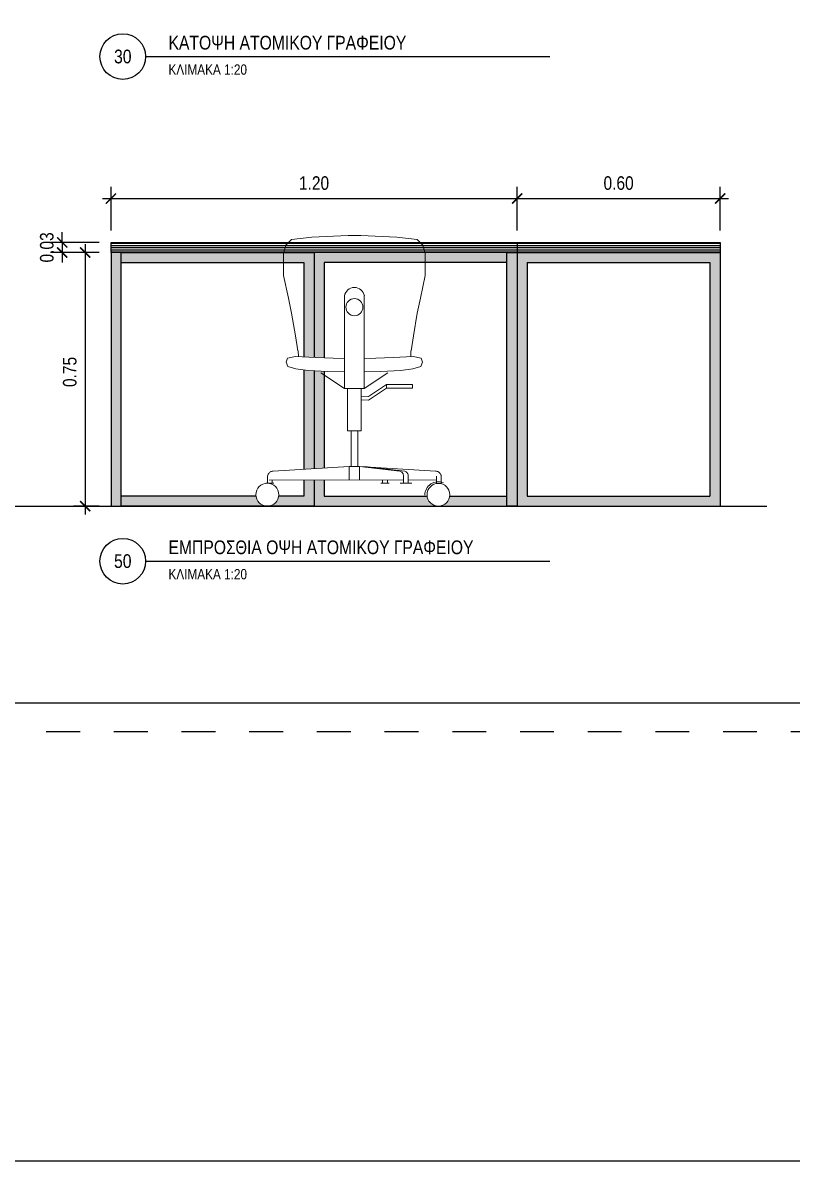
# Model space of a CAD drawing. Header units: millimetres. Extents: x -1.7 to 10.4, y -8.8 to -1.2.
# Drawn here: x 5.088 to 7.362, y -8.766 to -5.4 of the extents above; entities that cross this region are included whole.
import ezdxf

# ---------------------------------------------------------------- set-up
doc = ezdxf.new("R2010")
doc.units = ezdxf.units.MM
doc.linetypes.add('DOT', pattern=[0.25, 0, -0.25])
doc.layers.add('04.PROVOLES_1', color=5, linetype='Continuous', lineweight=9)
for name, color, linetype in [('dims', 5, 'Continuous'), ('floor', 1, 'Continuous'), ('GONIES', 5, 'Continuous'), ('hatch', 8, 'Continuous'), ('layout', 5, 'Continuous'), ('steel', 1, 'Continuous'), ('TAVLES', 1, 'Continuous'), ('text', 5, 'Continuous')]:
    doc.layers.add(name, color=color, linetype=linetype)
doc.styles.get("Standard").update_dxf_attribs({"font": 'Arial Narrow.ttf'})
doc.dimstyles.new('PERIPTERO_20', dxfattribs={"dimtxt": 0.04, "dimasz": 0.03, "dimexe": 0.035, "dimexo": 0.035, "dimgap": 0.025, "dimtad": 1, "dimtoh": 1, "dimrnd": 0.01, "dimzin": 1, "dimdsep": 46, "dimtxsty": 'Standard', "dimblk": 'ARCHTICK', "dimcen": 0.1, "dimdle": 0.025, "dimclrd": 256, "dimclre": 256, "dimclrt": 256, "dimadec": 3, "dimazin": 0, "dimtfac": 1, "dimtmove": 0, "dimatfit": 3, "dimldrblk": 'ARCHTICK', "dimfxl": 1, "dimlwe": -1, "dimarcsym": 0})

# ---------------------------------------------------------------- blocks, each defined once
blk = doc.blocks.new('chir')
at = {"layer": '04.PROVOLES_1', "color": 252}
for p, q in [((3.7118, -3.7235), (3.6937, -3.7415)), ((3.7788, -3.7158), (3.7118, -3.7235)), ((3.8974, -3.7101), (3.7788, -3.7158)), ((3.8974, -3.7101), (3.9393, -3.7101)), ((3.9393, -3.7101), (4.0579, -3.7158)), ((4.0579, -3.7158), (4.1249, -3.7235)), ((4.1249, -3.7235), (4.143, -3.7415)), ((3.6937, -3.7415), (3.686, -3.7698)), ((3.686, -3.7698), (3.686, -3.8419)), ((4.143, -3.7415), (4.1507, -3.7698)), ((4.1507, -3.7698), (4.1507, -3.8419)), ((3.686, -3.8419), (3.7015, -3.9165)), ((4.1507, -3.8419), (4.1352, -3.9165)), ((3.7015, -3.9165), (3.7118, -3.9655)), ((3.8857, -4.213), (3.8857, -3.9083)), ((3.951, -4.213), (3.951, -3.9083)), ((4.1352, -3.9165), (4.1249, -3.9655)), ((3.7118, -3.9655), (3.7247, -4.0401)), ((4.1249, -3.9655), (4.112, -4.0401)), ((3.7247, -4.0401), (3.7324, -4.089)), ((4.112, -4.0401), (4.1043, -4.089)), ((3.6946, -4.1267), (3.6986, -4.1135)), ((3.6986, -4.1135), (3.725, -4.1082)), ((3.725, -4.1082), (3.7912, -4.1109)), ((3.7324, -4.089), (3.7324, -4.089)), ((3.7337, -4.0892), (3.7351, -4.1081)), ((3.7912, -4.1109), (3.8482, -4.1135)), ((3.8482, -4.1135), (3.8857, -4.1145)), ((3.9885, -4.1135), (3.951, -4.1145)), ((4.0455, -4.1109), (3.9885, -4.1135)), ((4.1117, -4.1082), (4.0455, -4.1109)), ((4.1042, -4.0892), (4.1035, -4.1081)), ((4.1043, -4.089), (4.1043, -4.089)), ((4.1381, -4.1135), (4.1117, -4.1082)), ((4.1421, -4.1267), (4.1381, -4.1135)), ((3.6999, -4.14), (3.6946, -4.1267)), ((3.7264, -4.1479), (3.6999, -4.14)), ((3.7661, -4.1532), (3.7264, -4.1479)), ((4.0706, -4.1532), (4.1103, -4.1479)), ((4.1103, -4.1479), (4.1368, -4.14)), ((4.1368, -4.14), (4.1421, -4.1267)), ((3.831, -4.1572), (3.7661, -4.1532)), ((3.8857, -4.213), (3.808, -4.1614)), ((3.8857, -4.1583), (3.831, -4.1572)), ((3.951, -4.1583), (4.0057, -4.1572)), ((3.951, -4.213), (4.0287, -4.1614)), ((4.0057, -4.1572), (4.0706, -4.1532)), ((3.8857, -4.213), (3.951, -4.213)), ((3.8957, -4.213), (3.8957, -4.3523)), ((3.941, -4.213), (3.941, -4.3523)), ((4.0243, -4.1995), (3.9647, -4.2392)), ((4.0243, -4.2114), (3.9647, -4.2511)), ((4.0243, -4.2114), (4.0243, -4.1995)), ((4.0243, -4.1995), (4.109, -4.1995)), ((4.109, -4.2114), (4.0243, -4.2114)), ((4.109, -4.1995), (4.109, -4.2114)), ((3.9647, -4.2392), (3.9422, -4.2379)), ((3.9647, -4.2511), (3.9422, -4.2498)), ((3.8957, -4.3523), (3.941, -4.3523)), ((3.9075, -4.3523), (3.9075, -4.4693)), ((3.9292, -4.3523), (3.9292, -4.4693)), ((3.6516, -4.4841), (3.9011, -4.4693)), ((3.9011, -4.4693), (3.9011, -4.513)), ((3.9011, -4.4693), (3.9356, -4.4693)), ((3.9356, -4.4693), (4.0681, -4.4841)), ((4.1851, -4.4841), (3.9356, -4.4693)), ((3.9356, -4.4693), (3.9356, -4.513)), ((3.9514, -4.4693), (4.0838, -4.4841)), ((3.6273, -4.5243), (3.6541, -4.5243)), ((3.6331, -4.5037), (3.6331, -4.5243)), ((4.0793, -4.5127), (3.6382, -4.5135)), ((3.6488, -4.5127), (3.6488, -4.5243)), ((4.0053, -4.5243), (4.0321, -4.5243)), ((4.0111, -4.5128), (4.0111, -4.5243)), ((4.0268, -4.5127), (4.0268, -4.5243)), ((4.1072, -4.5243), (4.0688, -4.5243)), ((4.0793, -4.5012), (4.0793, -4.5243)), ((4.095, -4.5037), (4.095, -4.5127)), ((4.095, -4.5141), (4.1879, -4.5127)), ((4.095, -4.5141), (4.095, -4.5243)), ((4.1879, -4.5012), (4.1879, -4.5243)), ((4.2036, -4.5037), (4.2036, -4.5243))]:
    blk.add_line(p, q, dxfattribs=at)
for points in [[(3.6331, -4.5037, -0.063065), (3.6338, -4.498, -0.085574), (3.6355, -4.4942, -0.040619), (3.6386, -4.4904, -0.040619), (3.6422, -4.4871, -0.085574), (3.646, -4.4851, -0.063065), (3.6516, -4.4841)], [(4.0681, -4.4841, -0.060216), (4.0724, -4.4861, -0.082794), (4.0749, -4.4885, -0.037698), (4.0772, -4.4919, -0.037698), (4.079, -4.4955, -0.082794), (4.0796, -4.4989, -0.060216), (4.0793, -4.5037)], [(4.0838, -4.4841, -0.060216), (4.0881, -4.4861, -0.082794), (4.0907, -4.4885, -0.037698), (4.0929, -4.4919, -0.037698), (4.0947, -4.4955, -0.082794), (4.0954, -4.4989, -0.060216), (4.095, -4.5037)], [(4.1851, -4.4841, -0.063065), (4.1907, -4.4851, -0.085574), (4.1945, -4.4871, -0.040619), (4.1981, -4.4904, -0.040619), (4.2012, -4.4942, -0.085574), (4.2029, -4.498, -0.063065), (4.2036, -4.5037)]]:
    blk.add_lwpolyline(points, format="xyb", dxfattribs=at)
for centre, radius in [((3.9184, -3.9455), 0.0281), ((3.6326, -4.5616), 0.0374), ((4.1943, -4.5619), 0.0374)]:
    blk.add_circle(centre, radius, dxfattribs=at)
for centre, radius, start, end in [((3.9184, -3.9142), 0.0332, 10.1993, 169.8007), ((4.194, -4.5633), 0.0443, 67.3795, 180.316)]:
    blk.add_arc(centre, radius, start, end, dxfattribs=at)
blk = doc.blocks.new('_ArchTick')
at = {"layer": 'dims', "color": 0, "const_width": 0.15}
blk.add_lwpolyline([(-0.5, -0.5), (0.5, 0.5)], dxfattribs=at)
blk = doc.blocks.new('*D24')
at = {"layer": 'Defpoints', "color": 0, "transparency": 16777216}
for p in [(5.3484, -6.0789), (5.2721, -6.8289), (5.3484, -6.8289)]:
    blk.add_point(p, dxfattribs=at)
at = {"layer": 'dims', "lineweight": -2, "transparency": 16777216}
blk.add_line((5.2721, -6.0539), (5.2721, -6.8539), dxfattribs=at)
at = {"layer": 'dims', "transparency": 16777216}
for p, q in [((5.3134, -6.0789), (5.2371, -6.0789)), ((5.3134, -6.8289), (5.2371, -6.8289))]:
    blk.add_line(p, q, dxfattribs=at)
at = {"layer": 'dims', "lineweight": -2, "transparency": 16777216, "xscale": 0.03, "yscale": 0.03, "zscale": 0.03}
for p, rotation in [((5.2721, -6.0789), 90), ((5.2721, -6.8289), 270)]:
    blk.add_blockref('_ArchTick', p, dxfattribs=dict(at, rotation=rotation))
at = {"layer": 'dims', "transparency": 16777216, "insert": (5.2266, -6.4321), "char_height": 0.04, "attachment_point": 5, "rotation": 90}
blk.add_mtext('0.75', dxfattribs=at)
blk = doc.blocks.new('*D25')
at = {"layer": 'Defpoints', "color": 0, "transparency": 16777216}
for p in [(6.5484, -5.9194), (5.3484, -6.0489), (6.5484, -6.0489)]:
    blk.add_point(p, dxfattribs=at)
at = {"layer": 'dims', "transparency": 16777216}
for p, q in [((5.3484, -6.0139), (5.3484, -5.8844)), ((6.5484, -6.0139), (6.5484, -5.8844))]:
    blk.add_line(p, q, dxfattribs=at)
at = {"layer": 'dims', "lineweight": -2, "transparency": 16777216}
blk.add_line((5.3234, -5.9194), (6.5734, -5.9194), dxfattribs=at)
at = {"layer": 'dims', "lineweight": -2, "transparency": 16777216, "xscale": 0.03, "yscale": 0.03, "zscale": 0.03, "rotation": 180}
blk.add_blockref('_ArchTick', (5.3484, -5.9194), dxfattribs=at)
at = {"layer": 'dims', "lineweight": -2, "transparency": 16777216, "xscale": 0.03, "yscale": 0.03, "zscale": 0.03}
blk.add_blockref('_ArchTick', (6.5484, -5.9194), dxfattribs=at)
at = {"layer": 'dims', "transparency": 16777216, "insert": (5.9484, -5.8739), "char_height": 0.04, "attachment_point": 5}
blk.add_mtext('1.20', dxfattribs=at)
blk = doc.blocks.new('*D30')
at = {"layer": 'Defpoints', "color": 0, "transparency": 16777216}
for p in [(5.3484, -6.0489), (5.2042, -6.0789), (5.3484, -6.0789)]:
    blk.add_point(p, dxfattribs=at)
at = {"layer": 'dims', "lineweight": -2, "transparency": 16777216}
for p, q in [((5.2042, -6.0489), (5.2042, -6.0189)), ((5.2042, -6.0489), (5.2042, -6.0789)), ((5.2042, -6.0789), (5.2042, -6.1089))]:
    blk.add_line(p, q, dxfattribs=at)
at = {"layer": 'dims', "transparency": 16777216}
for p, q in [((5.3134, -6.0489), (5.1692, -6.0489)), ((5.3134, -6.0789), (5.1692, -6.0789))]:
    blk.add_line(p, q, dxfattribs=at)
at = {"layer": 'dims', "lineweight": -2, "transparency": 16777216, "xscale": 0.03, "yscale": 0.03, "zscale": 0.03}
for p, rotation in [((5.2042, -6.0489), 270), ((5.2042, -6.0789), 90)]:
    blk.add_blockref('_ArchTick', p, dxfattribs=dict(at, rotation=rotation))
at = {"layer": 'dims', "transparency": 16777216, "insert": (5.1588, -6.0639), "char_height": 0.04, "attachment_point": 5, "rotation": 90}
blk.add_mtext('0.03', dxfattribs=at)
blk = doc.blocks.new('*D33')
at = {"layer": 'Defpoints', "color": 0, "transparency": 16777216}
for p in [(7.1484, -5.9194), (6.5484, -6.0489), (7.1484, -6.0489)]:
    blk.add_point(p, dxfattribs=at)
at = {"layer": 'dims', "transparency": 16777216}
for p, q in [((6.5484, -6.0139), (6.5484, -5.8844)), ((7.1484, -6.0139), (7.1484, -5.8844))]:
    blk.add_line(p, q, dxfattribs=at)
at = {"layer": 'dims', "lineweight": -2, "transparency": 16777216}
blk.add_line((6.5234, -5.9194), (7.1734, -5.9194), dxfattribs=at)
at = {"layer": 'dims', "lineweight": -2, "transparency": 16777216, "xscale": 0.03, "yscale": 0.03, "zscale": 0.03, "rotation": 180}
blk.add_blockref('_ArchTick', (6.5484, -5.9194), dxfattribs=at)
at = {"layer": 'dims', "lineweight": -2, "transparency": 16777216, "xscale": 0.03, "yscale": 0.03, "zscale": 0.03}
blk.add_blockref('_ArchTick', (7.1484, -5.9194), dxfattribs=at)
at = {"layer": 'dims', "transparency": 16777216, "insert": (6.8484, -5.8739), "char_height": 0.04, "attachment_point": 5}
blk.add_mtext('0.60', dxfattribs=at)

msp = doc.modelspace()

# ---------------------------------------------------------------- hatches: boundary and pattern name
at = {"layer": 'hatch'}
h = msp.add_hatch(dxfattribs=at)
h.set_pattern_fill('LINE', color=250, scale=0.002, style=0)
h.paths.add_polyline_path([(4.2066, -6.0489), (3.6733, -6.0489), (3.6733, -6.0789), (4.2066, -6.0789)])
h.paths.add_polyline_path([(3.6733, -6.0489), (3.6433, -6.0489), (3.6433, -6.0789), (3.6733, -6.0789)])
h.paths.add_polyline_path([(3.6433, -6.0489), (3.6066, -6.0489), (3.6066, -6.0789), (3.6433, -6.0789)])
h.paths.add_polyline_path([(6.5484, -6.0489), (5.3484, -6.0489), (5.3484, -6.0789), (6.5484, -6.0789)])
h.paths.add_polyline_path([(7.1484, -6.0489), (6.5484, -6.0489), (6.5484, -6.0789), (7.1484, -6.0789)])
h = msp.add_hatch(color=253, dxfattribs=at)
h.paths.add_polyline_path([(5.3784, -6.0789), (5.3484, -6.0789), (5.3484, -6.8289), (5.3784, -6.8289)])
h.paths.add_polyline_path([(5.8585, -6.0823), (5.8595, -6.0789), (5.3784, -6.0789), (5.3784, -6.1089), (5.8585, -6.1089)])
h.paths.add_polyline_path([(5.9484, -6.0789), (5.8595, -6.0789), (5.8585, -6.0823), (5.8585, -6.1089), (5.9184, -6.1089), (5.9184, -6.3879), (5.9484, -6.3891)])
h.paths.add_polyline_path([(6.2767, -6.0823), (6.2758, -6.0789), (5.9484, -6.0789), (5.9484, -6.3891), (5.9533, -6.3893), (5.9784, -6.3904), (5.9784, -6.1089), (6.2767, -6.1089)])
h.paths.add_polyline_path([(6.5184, -6.0789), (6.2758, -6.0789), (6.2767, -6.0823), (6.2767, -6.1089), (6.5184, -6.1089)])
h.paths.add_polyline_path([(6.5484, -6.0789), (6.5184, -6.0789), (6.5184, -6.8289), (6.5484, -6.8289)])
h.paths.add_polyline_path([(6.5184, -6.7989), (6.3495, -6.7989, -0.382099), (6.316, -6.8288), (6.5184, -6.8289)])
h.paths.add_polyline_path([(6.2826, -6.7989), (5.9784, -6.7989), (5.9784, -6.7513), (5.9484, -6.7514), (5.9484, -6.8289), (6.316, -6.8288, -0.382099)])
h.paths.add_polyline_path([(5.9484, -6.7514), (5.9184, -6.7514), (5.9184, -6.7989), (5.8439, -6.7989, -0.380141), (5.8105, -6.8286), (5.9484, -6.8286)])
h.paths.add_polyline_path([(5.777, -6.7989), (5.3784, -6.7989), (5.3784, -6.8289), (5.8105, -6.8286, -0.380141)])
h.paths.add_polyline_path([(5.9484, -6.4284), (5.9306, -6.4274), (5.9184, -6.4257), (5.9184, -6.7198), (5.9484, -6.718)])
h.paths.add_polyline_path([(5.9784, -6.4303), (5.9484, -6.4284), (5.9484, -6.718), (5.9784, -6.7162)])
h = msp.add_hatch(color=253, dxfattribs=at)
h.paths.add_polyline_path([(7.1184, -6.0789), (6.5784, -6.0789), (6.5784, -6.1089), (7.1184, -6.1089)])
h.paths.add_polyline_path([(6.5784, -6.0789), (6.5484, -6.0789), (6.5484, -6.8289), (6.5784, -6.8289), (6.5784, -6.7989)])
h.paths.add_polyline_path([(7.1484, -6.0789), (7.1184, -6.0789), (7.1184, -6.8289), (7.1484, -6.8289)])
h.paths.add_polyline_path([(7.1184, -6.7989), (6.5784, -6.7989), (6.5784, -6.8289), (7.1184, -6.8289)])

# ---------------------------------------------------------------- linework, layer by layer
at = {"layer": 'floor', "color": 100}
msp.add_lwpolyline([(2.9967, -6.8289), (7.2867, -6.8289)], dxfattribs=at)
at = {"layer": 'GONIES'}
for points in [[(5.3784, -6.0789), (5.9484, -6.0789), (5.9484, -6.3891)], [(5.9484, -6.4284), (5.9484, -6.718)], [(5.9484, -6.7514), (5.9484, -6.8289), (5.3784, -6.8289)]]:
    msp.add_lwpolyline(points, dxfattribs=at)
at = {"layer": 'GONIES', "color": 251}
for points in [[(6.5184, -6.0789), (5.9484, -6.0789), (5.9484, -6.3891)], [(5.3784, -6.1089), (5.9184, -6.1089), (5.9184, -6.3879)], [(6.5184, -6.1089), (5.9784, -6.1089), (5.9784, -6.3904)], [(5.9184, -6.4257), (5.9184, -6.7198)], [(5.9484, -6.4284), (5.9484, -6.718)], [(5.9784, -6.4303), (5.9784, -6.7162)], [(5.9184, -6.7514), (5.9184, -6.7989), (5.8439, -6.7989)], [(5.9484, -6.7514), (5.9484, -6.8289), (6.5184, -6.8289)], [(5.9784, -6.7513), (5.9784, -6.7989), (6.2826, -6.7989)], [(5.777, -6.7989), (5.3784, -6.7989)], [(6.3495, -6.7989), (6.5184, -6.7989)]]:
    msp.add_lwpolyline(points, dxfattribs=at)
at = {"layer": 'hatch'}
msp.add_lwpolyline([(-1.7318, -1.2205), (10.3516, -1.2205), (10.3516, -8.7657), (-1.7318, -8.7657)], close=True, dxfattribs=at)
at = {"layer": 'layout', "color": 1, "linetype": 'DOT', "ltscale": 0.3}
msp.add_lwpolyline([(0, -1.96), (8.0571, -1.96), (8.0571, -7.4957), (0, -7.4957)], close=True, dxfattribs=at)
at = {"layer": 'layout', "linetype": 'Continuous'}
msp.add_lwpolyline([(0.0839, -2.044), (7.9731, -2.044), (7.9731, -7.4118), (0.0839, -7.4118)], close=True, dxfattribs=at)
at = {"layer": 'steel', "color": 5}
msp.add_lwpolyline([(5.3484, -6.0489), (6.5484, -6.0489), (6.5484, -6.0789), (5.3484, -6.0789)], close=True, dxfattribs=at)
for points in [[(6.5484, -6.0489), (7.1484, -6.0489)], [(7.1484, -6.0489), (7.1484, -6.0789)], [(5.3484, -6.0789), (5.3484, -6.8289), (5.3784, -6.8289), (5.3784, -6.0789), (5.3484, -6.0789)], [(6.5484, -6.0789), (6.5484, -6.8289), (6.5184, -6.8289), (6.5184, -6.0789), (6.5484, -6.0789)], [(6.5484, -6.0789), (7.1484, -6.0789)], [(7.1484, -6.0789), (7.1484, -6.8289)], [(6.5784, -6.1089), (7.1184, -6.1089)], [(6.5784, -6.1089), (6.5784, -6.7989)], [(7.1184, -6.1089), (7.1184, -6.7989)], [(6.5784, -6.7989), (7.1184, -6.7989)]]:
    msp.add_lwpolyline(points, dxfattribs=at)
at = {"layer": 'text', "color": 1}
for p, q in [((5.4507, -5.4997), (6.6452, -5.4997)), ((5.4507, -6.9916), (6.6452, -6.9916))]:
    msp.add_line(p, q, dxfattribs=at)
for centre in [(5.3832, -5.4997), (5.3832, -6.9916)]:
    msp.add_circle(centre, 0.0675, dxfattribs=at)

# ---------------------------------------------------------------- block references
at = {"layer": 'TAVLES', "color": 6, "xscale": 0.9, "yscale": 0.9, "zscale": 0.9}
msp.add_blockref('chir', (2.5411, -2.6895), dxfattribs=at)

# ---------------------------------------------------------------- texts
at = {"layer": 'text'}
for s, insert, char_height, width, attachment_point in [('KATΟΨΗ ΑΤΟΜΙΚΟΥ ΓΡΑΦΕΙΟΥ', (5.5182, -5.4794), 0.0405, 1.7178, 7), ('30', (5.3832, -5.4997), 0.0405, 0.9917, 5), ('ΚΛΙΜΑΚΑ 1:20', (5.5182, -5.5537), 0.030375, 0.7438, 7), ('ΕΜΠΡΟΣΘΙΑ ΟΨΗ ΑΤΟΜΙΚΟΥ ΓΡΑΦΕΙΟΥ', (5.5182, -6.9714), 0.0405, 1.7178, 7), ('50', (5.3832, -6.9916), 0.0405, 0.9917, 5), ('ΚΛΙΜΑΚΑ 1:20', (5.5182, -7.0456), 0.030375, 0.7438, 7)]:
    msp.add_mtext(s, dxfattribs=dict(at, insert=insert, char_height=char_height, width=width, attachment_point=attachment_point))

# ---------------------------------------------------------------- dimensions: what is measured, and where the dimension line sits
at = {"layer": 'dims'}
for base, p1, p2, picture, middle in [((6.5484, -5.9194), (5.3484, -6.0489), (6.5484, -6.0489), '*D25', (5.9484, -5.8739)), ((7.1484, -5.9194), (6.5484, -6.0489), (7.1484, -6.0489), '*D33', (6.8484, -5.8739))]:
    dim = msp.add_linear_dim(base=base, p1=p1, p2=p2, dimstyle='PERIPTERO_20', dxfattribs=at)
    dim.commit()
    dim.dimension.update_dxf_attribs({"geometry": picture, "text_midpoint": middle})
for base, p1, p2, picture, middle in [((5.2042, -6.0789), (5.3484, -6.0489), (5.3484, -6.0789), '*D30', (5.2042, -6.0639)), ((5.2721, -6.8289), (5.3484, -6.0789), (5.3484, -6.8289), '*D24', (5.2721, -6.4321))]:
    dim = msp.add_linear_dim(base=base, p1=p1, p2=p2, angle=90, dimstyle='PERIPTERO_20', dxfattribs=at)
    dim.commit()
    dim.dimension.update_dxf_attribs({"geometry": picture, "text_midpoint": middle, "dimtype": 160})

doc.saveas('drawing.dxf')
